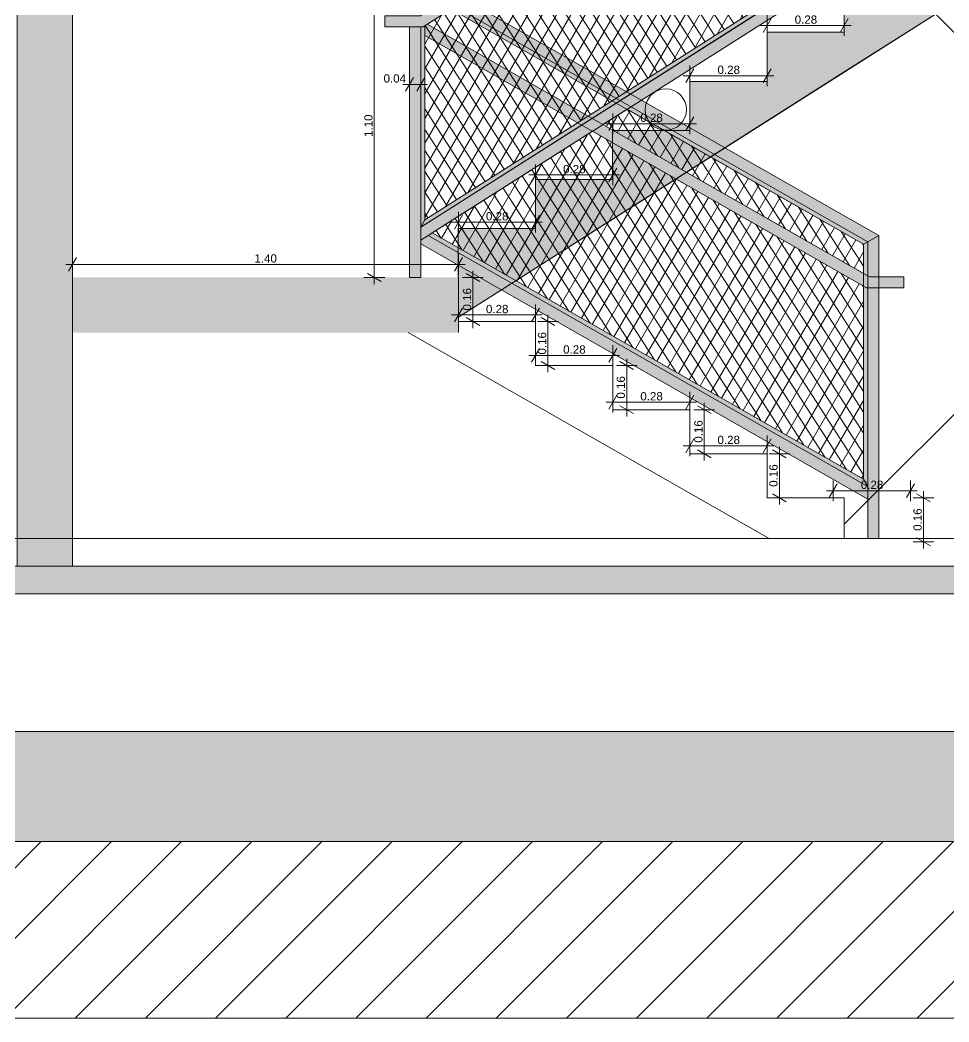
# Model space of a CAD drawing. Header units: millimetres. Extents: x 476244520 to 476657119, y 4620824743 to 4621446928.
# Drawn here: x 476570378 to 476573748, y 4621119465 to 4621123102 of the extents above; entities that cross this region are included whole.
import ezdxf

# ---------------------------------------------------------------- set-up
doc = ezdxf.new("R2010")
doc.units = ezdxf.units.MM
doc.header["$MEASUREMENT"] = 0
for name, color, linetype, lineweight in [('0_0 Architecture_Pen_No__7', 7, 'Continuous', 0), ('0_0 Architecture_Pen_No__8', 8, 'Continuous', 0), ('0_Pen_No__42_Pen_No__250_Pen_No__4', 7, 'Continuous', 0), ('2D Drafting - General_Pen_No__250_Pen_No__7', 7, 'Continuous', 0), ('2D Drafting - General_Pen_No__250_Pen_No__7_Pen_No__250', 7, 'Continuous', 0), ('2D Drafting - General_Pen_No__250_Pen_No__7_Pen_No__7', 7, 'Continuous', 0), ('gegmebi_Pen_No__7_Pen_No__250', 7, 'Continuous', 0), ('gegmebi_Pen_No__7_Pen_No__7_Pen_No__5', 5, 'Continuous', 0), ('New_2D Drafting - General_Pen_No__1', 1, 'Continuous', 0), ('New_2D Drafting - General_Pen_No__250_Pen_No__250', 7, 'Continuous', 0), ('New_2D Drafting - General_Pen_No__4', 7, 'Continuous', 0), ('New_2D Drafting - General_Pen_No__7_Pen_No__250', 7, 'Continuous', 0), ('New_2D Drafting - General_Pen_No__7_Pen_No__7', 7, 'Continuous', 0), ('New_Doors_Pen_No__7_Pen_No__7_Pen_No__250', 7, 'Continuous', 0), ('New_reg_nak_Pen_No__250', 7, 'Continuous', 0), ('reg_nak_Pen_No__250', 7, 'Continuous', 0), ('zoma_Pen_No__142', 142, 'Continuous', 0)]:
    doc.layers.add(name, color=color, linetype=linetype, lineweight=lineweight)
doc.layers.add('zoma', color=7, linetype='Continuous')
doc.styles.add('GENERATED_STYLE_2', font='arial.ttf')
doc.dimstyles.new('GENERATED_STYLE__1', dxfattribs={"dimtxt": 200, "dimasz": 64.421331, "dimexe": 0.18, "dimexo": 3, "dimgap": 0.09, "dimtad": 1, "dimtih": 1, "dimtoh": 1, "dimlfac": 0.001, "dimzin": 0, "dimdsep": 46, "dimtxsty": 'GENERATED_STYLE_2', "dimblk": 'ARROWHEAD_2', "dimblk1": 'ARROWHEAD_2', "dimblk2": 'ARROWHEAD_2', "dimcen": 0.09, "dimclrd": 142, "dimclre": 142, "dimclrt": 142, "dimadec": 0, "dimazin": 0, "dimtfac": 1, "dimtdec": 4, "dimtmove": 0, "dimatfit": 3, "dimfxl": 1, "dimtolj": 1, "dimtzin": 0, "dimarcsym": 0})
doc.dimstyles.new('GENERATED_STYLE__14', dxfattribs={"dimtxt": 30.000001, "dimasz": 38, "dimexe": 0.18, "dimexo": 3, "dimgap": 0.09, "dimtad": 1, "dimlfac": 0.001, "dimzin": 0, "dimdsep": 46, "dimtxsty": 'GENERATED_STYLE_2', "dimblk": 'ARROWHEAD_2', "dimblk1": 'ARROWHEAD_2', "dimblk2": 'ARROWHEAD_2', "dimcen": 0.09, "dimclrd": 142, "dimclre": 142, "dimclrt": 142, "dimadec": 0, "dimazin": 0, "dimtfac": 1, "dimtdec": 4, "dimtmove": 0, "dimatfit": 3, "dimfxl": 1, "dimtolj": 1, "dimtzin": 0, "dimarcsym": 0})
doc.dimstyles.new('GENERATED_STYLE__15', dxfattribs={"dimtxt": 30.000001, "dimasz": 38, "dimexe": 0.18, "dimexo": 3, "dimgap": 0.09, "dimtad": 1, "dimtih": 1, "dimtoh": 1, "dimlfac": 0.001, "dimzin": 0, "dimdsep": 46, "dimtxsty": 'GENERATED_STYLE_2', "dimblk": 'ARROWHEAD_2', "dimblk1": 'ARROWHEAD_2', "dimblk2": 'ARROWHEAD_2', "dimcen": 0.09, "dimclrd": 142, "dimclre": 142, "dimclrt": 142, "dimadec": 0, "dimazin": 0, "dimtfac": 1, "dimtdec": 4, "dimtmove": 0, "dimatfit": 3, "dimfxl": 1, "dimtolj": 1, "dimtzin": 0, "dimarcsym": 0})
pattern_1 = [(60, (476844527.15, 4621385791.044), (-38.971143, 22.5), []), (122.833095, (476844527.15, 4621385791.044), (36.8060797, 18.75), [])]

# ---------------------------------------------------------------- blocks, each defined once
blk = doc.blocks.new('*D597', base_point=(476844527.1, 4621385791))
at = {"layer": 'zoma_Pen_No__142', "color": 142, "linetype": 'Continuous', "lineweight": 0, "transparency": 16777216}
for p, q in [((476573655.9, 4621121367.9), (476573655.9, 4621121392.4)), ((476573693.4, 4621121367.9), (476573618.4, 4621121367.9)), ((476573680.9, 4621121353.5), (476573630.9, 4621121382.4)), ((476573655.9, 4621121207.9), (476573655.9, 4621121367.9)), ((476573693.4, 4621121207.9), (476573618.4, 4621121207.9)), ((476573630.9, 4621121222.4), (476573680.9, 4621121193.5)), ((476573655.9, 4621121183.5), (476573655.9, 4621121207.9))]:
    blk.add_line(p, q, dxfattribs=at)
at = {"layer": 'zoma_Pen_No__142', "color": 142, "lineweight": 0, "transparency": 16777216, "insert": (476573649.9, 4621121248), "char_height": 30, "attachment_point": 7, "rotation": 90, "style": 'GENERATED_STYLE_2'}
blk.add_mtext('\\A1;{\\pql;\\fArial CYR|b0|i0|c204|p34;0.16}', dxfattribs=at)
blk = doc.blocks.new('ARROWHEAD_2')
at = {"color": 0, "linetype": 'Continuous', "lineweight": 0}
for p, q in [((-0.378, -0.655), (0.378, 0.655)), ((0, 0), (-1, 0))]:
    blk.add_line(p, q, dxfattribs=at)
blk = doc.blocks.new('*D598', base_point=(476844527.1, 4621385791))
at = {"layer": 'zoma_Pen_No__142', "color": 142, "linetype": 'Continuous', "lineweight": 0, "transparency": 16777216}
for p, q in [((476573158, 4621121513.5), (476573108, 4621121542.4)), ((476573133, 4621121527.9), (476573133, 4621121552.4)), ((476573170.5, 4621121527.9), (476573095.5, 4621121527.9)), ((476573133, 4621121367.9), (476573133, 4621121527.9)), ((476573170.5, 4621121367.9), (476573095.5, 4621121367.9)), ((476573108, 4621121382.4), (476573158, 4621121353.5)), ((476573133, 4621121343.5), (476573133, 4621121367.9))]:
    blk.add_line(p, q, dxfattribs=at)
at = {"layer": 'zoma_Pen_No__142', "color": 142, "lineweight": 0, "transparency": 16777216, "insert": (476573127, 4621121408), "char_height": 30, "attachment_point": 7, "rotation": 90, "style": 'GENERATED_STYLE_2'}
blk.add_mtext('\\A1;{\\pql;\\fArial CYR|b0|i0|c204|p34;0.16}', dxfattribs=at)
blk = doc.blocks.new('*D599', base_point=(476844527.1, 4621385791))
at = {"layer": 'zoma_Pen_No__142', "color": 142, "linetype": 'Continuous', "lineweight": 0, "transparency": 16777216}
for p, q in [((476572898.2, 4621121687.9), (476572823.2, 4621121687.9)), ((476572885.7, 4621121673.5), (476572835.7, 4621121702.4)), ((476572860.7, 4621121687.9), (476572860.7, 4621121712.4)), ((476572860.7, 4621121527.9), (476572860.7, 4621121687.9)), ((476572835.7, 4621121542.4), (476572885.7, 4621121513.5)), ((476572898.2, 4621121527.9), (476572823.2, 4621121527.9)), ((476572860.7, 4621121503.5), (476572860.7, 4621121527.9))]:
    blk.add_line(p, q, dxfattribs=at)
at = {"layer": 'zoma_Pen_No__142', "color": 142, "lineweight": 0, "transparency": 16777216, "insert": (476572854.7, 4621121568), "char_height": 30, "attachment_point": 7, "rotation": 90, "style": 'GENERATED_STYLE_2'}
blk.add_mtext('\\A1;{\\pql;\\fArial CYR|b0|i0|c204|p34;0.16}', dxfattribs=at)
blk = doc.blocks.new('*D600', base_point=(476844527.1, 4621385791))
at = {"layer": 'zoma_Pen_No__142', "color": 142, "linetype": 'Continuous', "lineweight": 0, "transparency": 16777216}
for p, q in [((476572604.1, 4621121833.5), (476572554.1, 4621121862.4)), ((476572579.1, 4621121847.9), (476572579.1, 4621121872.4)), ((476572616.6, 4621121847.9), (476572541.6, 4621121847.9)), ((476572579.1, 4621121687.9), (476572579.1, 4621121847.9)), ((476572616.6, 4621121687.9), (476572541.6, 4621121687.9)), ((476572554.1, 4621121702.4), (476572604.1, 4621121673.5)), ((476572579.1, 4621121663.5), (476572579.1, 4621121687.9))]:
    blk.add_line(p, q, dxfattribs=at)
at = {"layer": 'zoma_Pen_No__142', "color": 142, "lineweight": 0, "transparency": 16777216, "insert": (476572573.1, 4621121728), "char_height": 30, "attachment_point": 7, "rotation": 90, "style": 'GENERATED_STYLE_2'}
blk.add_mtext('\\A1;{\\pql;\\fArial CYR|b0|i0|c204|p34;0.16}', dxfattribs=at)
blk = doc.blocks.new('*D601', base_point=(476844527.1, 4621385791))
at = {"layer": 'zoma_Pen_No__142', "color": 142, "linetype": 'Continuous', "lineweight": 0, "transparency": 16777216}
for p, q in [((476572331, 4621122007.9), (476572256, 4621122007.9)), ((476572318.5, 4621121993.5), (476572268.5, 4621122022.4)), ((476572293.5, 4621122007.9), (476572293.5, 4621122032.4)), ((476572293.5, 4621121847.9), (476572293.5, 4621122007.9)), ((476572268.5, 4621121862.4), (476572318.5, 4621121833.5)), ((476572331, 4621121847.9), (476572256, 4621121847.9)), ((476572293.5, 4621121823.5), (476572293.5, 4621121847.9))]:
    blk.add_line(p, q, dxfattribs=at)
at = {"layer": 'zoma_Pen_No__142', "color": 142, "lineweight": 0, "transparency": 16777216, "insert": (476572287.5, 4621121888), "char_height": 30, "attachment_point": 7, "rotation": 90, "style": 'GENERATED_STYLE_2'}
blk.add_mtext('\\A1;{\\pql;\\fArial CYR|b0|i0|c204|p34;0.16}', dxfattribs=at)
blk = doc.blocks.new('*D602', base_point=(476844527.1, 4621385791))
at = {"layer": 'zoma_Pen_No__142', "color": 142, "linetype": 'Continuous', "lineweight": 0, "transparency": 16777216}
for p, q in [((476572021.3, 4621122167.9), (476572021.3, 4621122192.4)), ((476572058.8, 4621122167.9), (476571983.8, 4621122167.9)), ((476572046.3, 4621122153.5), (476571996.3, 4621122182.4)), ((476572021.3, 4621122007.9), (476572021.3, 4621122167.9)), ((476572058.8, 4621122007.9), (476571983.8, 4621122007.9)), ((476571996.3, 4621122022.4), (476572046.3, 4621121993.5)), ((476572021.3, 4621121983.5), (476572021.3, 4621122007.9))]:
    blk.add_line(p, q, dxfattribs=at)
at = {"layer": 'zoma_Pen_No__142', "color": 142, "lineweight": 0, "transparency": 16777216, "insert": (476572015.3, 4621122048), "char_height": 30, "attachment_point": 7, "rotation": 90, "style": 'GENERATED_STYLE_2'}
blk.add_mtext('\\A1;{\\pql;\\fArial CYR|b0|i0|c204|p34;0.16}', dxfattribs=at)
blk = doc.blocks.new('*D603', base_point=(476844527.1, 4621385791))
at = {"layer": 'zoma_Pen_No__142', "color": 142, "linetype": 'Continuous', "lineweight": 0, "transparency": 16777216}
for p, q in [((476572263, 4621121910), (476572234.1, 4621121860)), ((476572248.5, 4621121847.5), (476572248.5, 4621121922.5)), ((476572514.1, 4621121860), (476572543, 4621121910)), ((476572528.5, 4621121847.5), (476572528.5, 4621121922.5)), ((476572224.1, 4621121885), (476572248.5, 4621121885)), ((476572248.5, 4621121885), (476572528.5, 4621121885)), ((476572528.5, 4621121885), (476572553, 4621121885))]:
    blk.add_line(p, q, dxfattribs=at)
at = {"layer": 'zoma_Pen_No__142', "color": 142, "lineweight": 0, "transparency": 16777216, "insert": (476572348.6, 4621121891), "char_height": 30, "attachment_point": 7, "style": 'GENERATED_STYLE_2'}
blk.add_mtext('\\A1;{\\pql;\\fArial CYR|b0|i0|c204|p34;0.28}', dxfattribs=at)
blk = doc.blocks.new('*D604', base_point=(476844527.1, 4621385791))
at = {"layer": 'zoma_Pen_No__142', "color": 142, "linetype": 'Continuous', "lineweight": 0, "transparency": 16777216}
for p, q in [((476571983, 4621122056.9), (476571954.1, 4621122006.9)), ((476571968.5, 4621121994.4), (476571968.5, 4621122069.4)), ((476572234.1, 4621122006.9), (476572263, 4621122056.9)), ((476572248.5, 4621121994.4), (476572248.5, 4621122069.4)), ((476571944.1, 4621122031.9), (476571968.5, 4621122031.9)), ((476571968.5, 4621122031.9), (476572248.5, 4621122031.9)), ((476572248.5, 4621122031.9), (476572273, 4621122031.9))]:
    blk.add_line(p, q, dxfattribs=at)
at = {"layer": 'zoma_Pen_No__142', "color": 142, "lineweight": 0, "transparency": 16777216, "insert": (476572068.6, 4621122037.9), "char_height": 30, "attachment_point": 7, "style": 'GENERATED_STYLE_2'}
blk.add_mtext('\\A1;{\\pql;\\fArial CYR|b0|i0|c204|p34;0.28}', dxfattribs=at)
blk = doc.blocks.new('*D605', base_point=(476844527.1, 4621385791))
at = {"layer": 'zoma_Pen_No__142', "color": 142, "linetype": 'Continuous', "lineweight": 0, "transparency": 16777216}
for p, q in [((476572528.5, 4621121677.6), (476572528.5, 4621121752.6)), ((476572808.5, 4621121677.6), (476572808.5, 4621121752.6)), ((476572543, 4621121740.1), (476572514.1, 4621121690.1)), ((476572794.1, 4621121690.1), (476572823, 4621121740.1)), ((476572504.1, 4621121715.1), (476572528.5, 4621121715.1)), ((476572528.5, 4621121715.1), (476572808.5, 4621121715.1)), ((476572808.5, 4621121715.1), (476572833, 4621121715.1))]:
    blk.add_line(p, q, dxfattribs=at)
at = {"layer": 'zoma_Pen_No__142', "color": 142, "lineweight": 0, "transparency": 16777216, "insert": (476572628.6, 4621121721.1), "char_height": 30, "attachment_point": 7, "style": 'GENERATED_STYLE_2'}
blk.add_mtext('\\A1;{\\pql;\\fArial CYR|b0|i0|c204|p34;0.28}', dxfattribs=at)
blk = doc.blocks.new('*D606', base_point=(476844527.1, 4621385791))
at = {"layer": 'zoma_Pen_No__142', "color": 142, "linetype": 'Continuous', "lineweight": 0, "transparency": 16777216}
for p, q in [((476572823, 4621121581.8), (476572794.1, 4621121531.8)), ((476572808.5, 4621121519.3), (476572808.5, 4621121594.3)), ((476573074.1, 4621121531.8), (476573103, 4621121581.8)), ((476573088.5, 4621121519.3), (476573088.5, 4621121594.3)), ((476572784.1, 4621121556.8), (476572808.5, 4621121556.8)), ((476572808.5, 4621121556.8), (476573088.5, 4621121556.8)), ((476573088.5, 4621121556.8), (476573113, 4621121556.8))]:
    blk.add_line(p, q, dxfattribs=at)
at = {"layer": 'zoma_Pen_No__142', "color": 142, "lineweight": 0, "transparency": 16777216, "insert": (476572908.6, 4621121562.8), "char_height": 30, "attachment_point": 7, "style": 'GENERATED_STYLE_2'}
blk.add_mtext('\\A1;{\\pql;\\fArial CYR|b0|i0|c204|p34;0.28}', dxfattribs=at)
blk = doc.blocks.new('*D607', base_point=(476844527.1, 4621385791))
at = {"layer": 'zoma_Pen_No__142', "color": 142, "linetype": 'Continuous', "lineweight": 0, "transparency": 16777216}
for p, q in [((476573328.5, 4621121356.3), (476573328.5, 4621121431.3)), ((476573608.5, 4621121356.3), (476573608.5, 4621121431.3)), ((476573304.1, 4621121393.8), (476573328.5, 4621121393.8)), ((476573343, 4621121418.8), (476573314.1, 4621121368.8)), ((476573328.5, 4621121393.8), (476573608.5, 4621121393.8)), ((476573594.1, 4621121368.8), (476573623, 4621121418.8)), ((476573608.5, 4621121393.8), (476573633, 4621121393.8))]:
    blk.add_line(p, q, dxfattribs=at)
at = {"layer": 'zoma_Pen_No__142', "color": 142, "lineweight": 0, "transparency": 16777216, "insert": (476573428.6, 4621121399.8), "char_height": 30, "attachment_point": 7, "style": 'GENERATED_STYLE_2'}
blk.add_mtext('\\A1;{\\pql;\\fArial CYR|b0|i0|c204|p34;0.28}', dxfattribs=at)
blk = doc.blocks.new('*D608', base_point=(476844527.1, 4621385791))
at = {"layer": 'zoma_Pen_No__142', "color": 142, "linetype": 'Continuous', "lineweight": 0, "transparency": 16777216}
for p, q in [((476571983, 4621122393.7), (476571954.1, 4621122343.7)), ((476571968.5, 4621122331.2), (476571968.5, 4621122406.2)), ((476572234.1, 4621122343.7), (476572263, 4621122393.7)), ((476572248.5, 4621122331.2), (476572248.5, 4621122406.2)), ((476571944.1, 4621122368.7), (476571968.5, 4621122368.7)), ((476571968.5, 4621122368.7), (476572248.5, 4621122368.7)), ((476572248.5, 4621122368.7), (476572273, 4621122368.7))]:
    blk.add_line(p, q, dxfattribs=at)
at = {"layer": 'zoma_Pen_No__142', "color": 142, "lineweight": 0, "transparency": 16777216, "insert": (476572068.6, 4621122374.7), "char_height": 30, "attachment_point": 7, "style": 'GENERATED_STYLE_2'}
blk.add_mtext('\\A1;{\\pql;\\fArial CYR|b0|i0|c204|p34;0.28}', dxfattribs=at)
blk = doc.blocks.new('*D609', base_point=(476844527.1, 4621385791))
at = {"layer": 'zoma_Pen_No__142', "color": 142, "linetype": 'Continuous', "lineweight": 0, "transparency": 16777216}
for p, q in [((476572263, 4621122565), (476572234.1, 4621122515)), ((476572248.5, 4621122502.5), (476572248.5, 4621122577.5)), ((476572514.1, 4621122515), (476572543, 4621122565)), ((476572528.5, 4621122502.5), (476572528.5, 4621122577.5)), ((476572224.1, 4621122540), (476572248.5, 4621122540)), ((476572248.5, 4621122540), (476572528.5, 4621122540)), ((476572528.5, 4621122540), (476572553, 4621122540))]:
    blk.add_line(p, q, dxfattribs=at)
at = {"layer": 'zoma_Pen_No__142', "color": 142, "lineweight": 0, "transparency": 16777216, "insert": (476572348.6, 4621122546), "char_height": 30, "attachment_point": 7, "style": 'GENERATED_STYLE_2'}
blk.add_mtext('\\A1;{\\pql;\\fArial CYR|b0|i0|c204|p34;0.28}', dxfattribs=at)
blk = doc.blocks.new('*D610', base_point=(476844527.14839, 4621385791.04405))
at = {"layer": 'zoma_Pen_No__142', "color": 142, "linetype": 'Continuous', "lineweight": 0, "transparency": 16777216}
for p, q in [((476572542.95775, 4621122751.20896), (476572514.09025, 4621122701.20896)), ((476572528.524, 4621122688.70896), (476572528.524, 4621122763.70896)), ((476572794.09025, 4621122701.20896), (476572822.95775, 4621122751.20896)), ((476572808.524, 4621122688.70896), (476572808.524, 4621122763.70896)), ((476572504.074, 4621122726.20896), (476572528.524, 4621122726.20896)), ((476572528.524, 4621122726.20896), (476572808.524, 4621122726.20896)), ((476572808.524, 4621122726.20896), (476572832.974, 4621122726.20896))]:
    blk.add_line(p, q, dxfattribs=at)
at = {"layer": 'zoma_Pen_No__142', "color": 142, "lineweight": 0, "transparency": 16777216, "insert": (476572628.6153, 4621122732.20896), "char_height": 30.0000012, "attachment_point": 7, "style": 'GENERATED_STYLE_2'}
blk.add_mtext('\\A1;{\\pql;\\fArial CYR|b0|i0|c204|p34;0.28}', dxfattribs=at)
blk = doc.blocks.new('*D611', base_point=(476844527.1, 4621385791))
at = {"layer": 'zoma_Pen_No__142', "color": 142, "linetype": 'Continuous', "lineweight": 0, "transparency": 16777216}
for p, q in [((476572823, 4621122925.3), (476572794.1, 4621122875.3)), ((476572808.5, 4621122862.8), (476572808.5, 4621122937.8)), ((476573074.1, 4621122875.3), (476573103, 4621122925.3)), ((476573088.5, 4621122862.8), (476573088.5, 4621122937.8)), ((476572784.1, 4621122900.3), (476572808.5, 4621122900.3)), ((476572808.5, 4621122900.3), (476573088.5, 4621122900.3)), ((476573088.5, 4621122900.3), (476573113, 4621122900.3))]:
    blk.add_line(p, q, dxfattribs=at)
at = {"layer": 'zoma_Pen_No__142', "color": 142, "lineweight": 0, "transparency": 16777216, "insert": (476572908.6, 4621122906.3), "char_height": 30, "attachment_point": 7, "style": 'GENERATED_STYLE_2'}
blk.add_mtext('\\A1;{\\pql;\\fArial CYR|b0|i0|c204|p34;0.28}', dxfattribs=at)
blk = doc.blocks.new('*D612', base_point=(476844527.1, 4621385791))
at = {"layer": 'zoma_Pen_No__142', "color": 142, "linetype": 'Continuous', "lineweight": 0, "transparency": 16777216}
for p, q in [((476573103, 4621123107.6), (476573074.1, 4621123057.6)), ((476573088.5, 4621123045.1), (476573088.5, 4621123120.1)), ((476573354.1, 4621123057.6), (476573383, 4621123107.6)), ((476573368.5, 4621123045.1), (476573368.5, 4621123120.1)), ((476573064.1, 4621123082.6), (476573088.5, 4621123082.6)), ((476573088.5, 4621123082.6), (476573368.5, 4621123082.6)), ((476573368.5, 4621123082.6), (476573393, 4621123082.6))]:
    blk.add_line(p, q, dxfattribs=at)
at = {"layer": 'zoma_Pen_No__142', "color": 142, "lineweight": 0, "transparency": 16777216, "insert": (476573188.6, 4621123088.6), "char_height": 30, "attachment_point": 7, "style": 'GENERATED_STYLE_2'}
blk.add_mtext('\\A1;{\\pql;\\fArial CYR|b0|i0|c204|p34;0.28}', dxfattribs=at)
blk = doc.blocks.new('*D625', base_point=(476844527.1, 4621385791))
at = {"layer": 'zoma_Pen_No__142', "color": 142, "linetype": 'Continuous', "lineweight": 0, "transparency": 16777216}
for p, q in [((476570582.8, 4621122240.4), (476570553.9, 4621122190.4)), ((476570568.4, 4621122177.9), (476570568.4, 4621122252.9)), ((476571954.1, 4621122190.4), (476571983, 4621122240.4)), ((476571968.6, 4621122177.9), (476571968.6, 4621122252.9)), ((476570543.9, 4621122215.4), (476570568.4, 4621122215.4)), ((476570568.4, 4621122215.4), (476571968.6, 4621122215.4)), ((476571968.6, 4621122215.4), (476571993, 4621122215.4))]:
    blk.add_line(p, q, dxfattribs=at)
at = {"layer": 'zoma_Pen_No__142', "color": 142, "lineweight": 0, "transparency": 16777216, "insert": (476571228.6, 4621122221.4), "char_height": 30, "attachment_point": 7, "style": 'GENERATED_STYLE_2'}
blk.add_mtext('\\A1;{\\pql;\\fArial CYR|b0|i0|c204|p34;1.40}', dxfattribs=at)
blk = doc.blocks.new('*D627', base_point=(476844527.1, 4621385791))
at = {"layer": 'zoma_Pen_No__142', "color": 142, "linetype": 'Continuous', "lineweight": 0, "transparency": 16777216}
for p, q in [((476571805.8, 4621122894), (476571777, 4621122844)), ((476571791.4, 4621122831.5), (476571791.4, 4621122906.5)), ((476571817.5, 4621122844), (476571846.3, 4621122894)), ((476571831.9, 4621122831.5), (476571831.9, 4621122906.5)), ((476571767, 4621122869), (476571791.4, 4621122869)), ((476571791.4, 4621122869), (476571831.9, 4621122869)), ((476571831.9, 4621122869), (476571856.3, 4621122869))]:
    blk.add_line(p, q, dxfattribs=at)
at = {"layer": 'zoma_Pen_No__142', "color": 142, "lineweight": 0, "transparency": 16777216, "insert": (476571697.1, 4621122875), "char_height": 30, "attachment_point": 7, "style": 'GENERATED_STYLE_2'}
blk.add_mtext('\\A1;{\\pql;\\fArial CYR|b0|i0|c204|p34;0.04}', dxfattribs=at)
blk = doc.blocks.new('*D628', base_point=(476844527.1, 4621385791))
at = {"layer": 'zoma_Pen_No__142', "color": 142, "linetype": 'Continuous', "lineweight": 0, "transparency": 16777216}
for p, q in [((476571688.6, 4621123253.5), (476571638.6, 4621123282.4)), ((476571663.6, 4621123267.9), (476571663.6, 4621123292.4)), ((476571701.1, 4621123267.9), (476571626.1, 4621123267.9)), ((476571663.6, 4621122167.9), (476571663.6, 4621123267.9)), ((476571701.1, 4621122167.9), (476571626.1, 4621122167.9)), ((476571638.6, 4621122182.4), (476571688.6, 4621122153.5)), ((476571663.6, 4621122143.5), (476571663.6, 4621122167.9))]:
    blk.add_line(p, q, dxfattribs=at)
at = {"layer": 'zoma_Pen_No__142', "color": 142, "lineweight": 0, "transparency": 16777216, "insert": (476571657.6, 4621122678), "char_height": 30, "attachment_point": 7, "rotation": 90, "style": 'GENERATED_STYLE_2'}
blk.add_mtext('\\A1;{\\pql;\\fArial CYR|b0|i0|c204|p34;1.10}', dxfattribs=at)
blk = doc.blocks.new('*D632', base_point=(476844527.1, 4621385791))
at = {"layer": 'zoma_Pen_No__142', "color": 142, "linetype": 'Continuous', "lineweight": 0, "transparency": 16777216}
for p, q in [((476573655.9, 4621121367.9), (476573655.9, 4621121392.4)), ((476573693.4, 4621121367.9), (476573618.4, 4621121367.9)), ((476573680.9, 4621121353.5), (476573630.9, 4621121382.4)), ((476573655.9, 4621121207.9), (476573655.9, 4621121367.9)), ((476573693.4, 4621121207.9), (476573618.4, 4621121207.9)), ((476573630.9, 4621121222.4), (476573680.9, 4621121193.5)), ((476573655.9, 4621121183.5), (476573655.9, 4621121207.9))]:
    blk.add_line(p, q, dxfattribs=at)
at = {"layer": 'zoma_Pen_No__142', "color": 142, "lineweight": 0, "transparency": 16777216, "insert": (476573649.9, 4621121248), "char_height": 30, "attachment_point": 7, "rotation": 90, "style": 'GENERATED_STYLE_2'}
blk.add_mtext('\\A1;{\\pql;\\fArial CYR|b0|i0|c204|p34;0.16}', dxfattribs=at)
blk = doc.blocks.new('*D633', base_point=(476844527.1, 4621385791))
at = {"layer": 'zoma_Pen_No__142', "color": 142, "linetype": 'Continuous', "lineweight": 0, "transparency": 16777216}
for p, q in [((476573158, 4621121513.5), (476573108, 4621121542.4)), ((476573133, 4621121527.9), (476573133, 4621121552.4)), ((476573170.5, 4621121527.9), (476573095.5, 4621121527.9)), ((476573133, 4621121367.9), (476573133, 4621121527.9)), ((476573170.5, 4621121367.9), (476573095.5, 4621121367.9)), ((476573108, 4621121382.4), (476573158, 4621121353.5)), ((476573133, 4621121343.5), (476573133, 4621121367.9))]:
    blk.add_line(p, q, dxfattribs=at)
at = {"layer": 'zoma_Pen_No__142', "color": 142, "lineweight": 0, "transparency": 16777216, "insert": (476573127, 4621121408), "char_height": 30, "attachment_point": 7, "rotation": 90, "style": 'GENERATED_STYLE_2'}
blk.add_mtext('\\A1;{\\pql;\\fArial CYR|b0|i0|c204|p34;0.16}', dxfattribs=at)
blk = doc.blocks.new('*D634', base_point=(476844527.1, 4621385791))
at = {"layer": 'zoma_Pen_No__142', "color": 142, "linetype": 'Continuous', "lineweight": 0, "transparency": 16777216}
for p, q in [((476572898.2, 4621121687.9), (476572823.2, 4621121687.9)), ((476572885.7, 4621121673.5), (476572835.7, 4621121702.4)), ((476572860.7, 4621121687.9), (476572860.7, 4621121712.4)), ((476572860.7, 4621121527.9), (476572860.7, 4621121687.9)), ((476572835.7, 4621121542.4), (476572885.7, 4621121513.5)), ((476572898.2, 4621121527.9), (476572823.2, 4621121527.9)), ((476572860.7, 4621121503.5), (476572860.7, 4621121527.9))]:
    blk.add_line(p, q, dxfattribs=at)
at = {"layer": 'zoma_Pen_No__142', "color": 142, "lineweight": 0, "transparency": 16777216, "insert": (476572854.7, 4621121568), "char_height": 30, "attachment_point": 7, "rotation": 90, "style": 'GENERATED_STYLE_2'}
blk.add_mtext('\\A1;{\\pql;\\fArial CYR|b0|i0|c204|p34;0.16}', dxfattribs=at)
blk = doc.blocks.new('*D635', base_point=(476844527.1, 4621385791))
at = {"layer": 'zoma_Pen_No__142', "color": 142, "linetype": 'Continuous', "lineweight": 0, "transparency": 16777216}
for p, q in [((476572604.1, 4621121833.5), (476572554.1, 4621121862.4)), ((476572579.1, 4621121847.9), (476572579.1, 4621121872.4)), ((476572616.6, 4621121847.9), (476572541.6, 4621121847.9)), ((476572579.1, 4621121687.9), (476572579.1, 4621121847.9)), ((476572616.6, 4621121687.9), (476572541.6, 4621121687.9)), ((476572554.1, 4621121702.4), (476572604.1, 4621121673.5)), ((476572579.1, 4621121663.5), (476572579.1, 4621121687.9))]:
    blk.add_line(p, q, dxfattribs=at)
at = {"layer": 'zoma_Pen_No__142', "color": 142, "lineweight": 0, "transparency": 16777216, "insert": (476572573.1, 4621121728), "char_height": 30, "attachment_point": 7, "rotation": 90, "style": 'GENERATED_STYLE_2'}
blk.add_mtext('\\A1;{\\pql;\\fArial CYR|b0|i0|c204|p34;0.16}', dxfattribs=at)
blk = doc.blocks.new('*D636', base_point=(476844527.1, 4621385791))
at = {"layer": 'zoma_Pen_No__142', "color": 142, "linetype": 'Continuous', "lineweight": 0, "transparency": 16777216}
for p, q in [((476572331, 4621122007.9), (476572256, 4621122007.9)), ((476572318.5, 4621121993.5), (476572268.5, 4621122022.4)), ((476572293.5, 4621122007.9), (476572293.5, 4621122032.4)), ((476572293.5, 4621121847.9), (476572293.5, 4621122007.9)), ((476572268.5, 4621121862.4), (476572318.5, 4621121833.5)), ((476572331, 4621121847.9), (476572256, 4621121847.9)), ((476572293.5, 4621121823.5), (476572293.5, 4621121847.9))]:
    blk.add_line(p, q, dxfattribs=at)
at = {"layer": 'zoma_Pen_No__142', "color": 142, "lineweight": 0, "transparency": 16777216, "insert": (476572287.5, 4621121888), "char_height": 30, "attachment_point": 7, "rotation": 90, "style": 'GENERATED_STYLE_2'}
blk.add_mtext('\\A1;{\\pql;\\fArial CYR|b0|i0|c204|p34;0.16}', dxfattribs=at)
blk = doc.blocks.new('*D637', base_point=(476844527.1, 4621385791))
at = {"layer": 'zoma_Pen_No__142', "color": 142, "linetype": 'Continuous', "lineweight": 0, "transparency": 16777216}
for p, q in [((476572021.3, 4621122167.9), (476572021.3, 4621122192.4)), ((476572058.8, 4621122167.9), (476571983.8, 4621122167.9)), ((476572046.3, 4621122153.5), (476571996.3, 4621122182.4)), ((476572021.3, 4621122007.9), (476572021.3, 4621122167.9)), ((476572058.8, 4621122007.9), (476571983.8, 4621122007.9)), ((476571996.3, 4621122022.4), (476572046.3, 4621121993.5)), ((476572021.3, 4621121983.5), (476572021.3, 4621122007.9))]:
    blk.add_line(p, q, dxfattribs=at)
at = {"layer": 'zoma_Pen_No__142', "color": 142, "lineweight": 0, "transparency": 16777216, "insert": (476572015.3, 4621122048), "char_height": 30, "attachment_point": 7, "rotation": 90, "style": 'GENERATED_STYLE_2'}
blk.add_mtext('\\A1;{\\pql;\\fArial CYR|b0|i0|c204|p34;0.16}', dxfattribs=at)
blk = doc.blocks.new('*D638', base_point=(476844527.1, 4621385791))
at = {"layer": 'zoma_Pen_No__142', "color": 142, "linetype": 'Continuous', "lineweight": 0, "transparency": 16777216}
for p, q in [((476571688.6, 4621123253.5), (476571638.6, 4621123282.4)), ((476571663.6, 4621123267.9), (476571663.6, 4621123292.4)), ((476571701.1, 4621123267.9), (476571626.1, 4621123267.9)), ((476571663.6, 4621122167.9), (476571663.6, 4621123267.9)), ((476571701.1, 4621122167.9), (476571626.1, 4621122167.9)), ((476571638.6, 4621122182.4), (476571688.6, 4621122153.5)), ((476571663.6, 4621122143.5), (476571663.6, 4621122167.9))]:
    blk.add_line(p, q, dxfattribs=at)
at = {"layer": 'zoma_Pen_No__142', "color": 142, "lineweight": 0, "transparency": 16777216, "insert": (476571657.6, 4621122678), "char_height": 30, "attachment_point": 7, "rotation": 90, "style": 'GENERATED_STYLE_2'}
blk.add_mtext('\\A1;{\\pql;\\fArial CYR|b0|i0|c204|p34;1.10}', dxfattribs=at)
blk = doc.blocks.new('*D722', base_point=(476844527.1, 4621385791))
at = {"layer": 'zoma_Pen_No__142', "color": 142, "linetype": 'Continuous', "lineweight": 0, "transparency": 16777216}
for p, q in [((476568883.7, 4621118041.1), (476568932.6, 4621118125.8)), ((476575383.2, 4621118041.1), (476575432.1, 4621118125.8)), ((476575407.7, 4621118147), (476575407.7, 4621118019.9)), ((476575407.7, 4621118083.5), (476568908.1, 4621118083.5))]:
    blk.add_line(p, q, dxfattribs=at)
at = {"layer": 'zoma_Pen_No__142', "color": 142, "lineweight": 0, "transparency": 16777216, "char_height": 200, "attachment_point": 7, "style": 'GENERATED_STYLE_2'}
for s, insert in [('\\A1;{\\pql;\\fArial CYR|b0|i0|c204|p34;0.40}', (476568932.6, 4621118123.5)), ('\\A1;{\\pql;\\fArial CYR|b0|i0|c204|p34;6.50}', (476571891.8, 4621118123.5))]:
    blk.add_mtext(s, dxfattribs=dict(at, insert=insert))
blk = doc.blocks.new('*D723', base_point=(476844527.1, 4621385791))
at = {"layer": 'zoma_Pen_No__142', "color": 142, "linetype": 'Continuous', "lineweight": 0, "transparency": 16777216}
for p, q in [((476568483.3, 4621118041.1), (476568532.2, 4621118125.8)), ((476568883.7, 4621118041.1), (476568932.6, 4621118125.8)), ((476568908.1, 4621118147), (476568908.1, 4621118019.9)), ((476568908.1, 4621118083.5), (476568507.8, 4621118083.5)), ((476575407.7, 4621118083.5), (476568908.1, 4621118083.5))]:
    blk.add_line(p, q, dxfattribs=at)
blk = doc.blocks.new('*D728', base_point=(476844527.1, 4621385791))
at = {"layer": 'zoma_Pen_No__142', "color": 142, "linetype": 'Continuous', "lineweight": 0, "transparency": 16777216}
for p, q in [((476558132.5, 4621117389.3), (476558083.6, 4621117304.6)), ((476558108, 4621117283.4), (476558108, 4621117410.5)), ((476575783.7, 4621117304.6), (476575832.7, 4621117389.3)), ((476575808.2, 4621117283.4), (476575808.2, 4621117410.5)), ((476558066.6, 4621117347), (476558108, 4621117347)), ((476558108, 4621117347), (476575808.2, 4621117347)), ((476575808.2, 4621117347), (476575849.7, 4621117347))]:
    blk.add_line(p, q, dxfattribs=at)
at = {"layer": 'zoma_Pen_No__142', "color": 142, "lineweight": 0, "transparency": 16777216, "insert": (476566616.2, 4621117387), "char_height": 200, "attachment_point": 7, "style": 'GENERATED_STYLE_2'}
blk.add_mtext('\\A1;{\\pql;\\fArial CYR|b0|i0|c204|p34;17.70}', dxfattribs=at)

msp = doc.modelspace()

# ---------------------------------------------------------------- hatches: boundary and pattern name
at = {"layer": '0_0 Architecture_Pen_No__8', "linetype": 'Continuous', "lineweight": 0, "true_color": 0x404040}
msp.add_hatch(color=250, dxfattribs=at).paths.add_polyline_path([(476575808.32, 4621120519.777), (476575808.32, 4621120119.777), (476558108.32, 4621120119.777), (476558108.32, 4621120519.777)])
at = {"layer": '2D Drafting - General_Pen_No__250_Pen_No__7', "linetype": 'Continuous', "lineweight": 0}
for points in [[(476571968.541, 4621122167.918), (476570568.32, 4621122167.918), (476570568.322, 4621121967.962), (476571968.535, 4621121967.92)], [(476558108.316, 4621121119.777), (476575608.32, 4621121119.777), (476575608.32, 4621121019.777), (476558108.316, 4621121019.777)]]:
    msp.add_hatch(color=7, dxfattribs=at).paths.add_polyline_path(points)
at = {"layer": '2D Drafting - General_Pen_No__250_Pen_No__7_Pen_No__7', "linetype": 'Continuous', "lineweight": 0}
msp.add_hatch(color=7, dxfattribs=at).paths.add_polyline_path([(476570368.288, 4621136289.909), (476570368.288, 4621121119.777), (476570568.288, 4621121119.777), (476570568.288, 4621136289.909)])
at = {"layer": 'New_2D Drafting - General_Pen_No__1', "linetype": 'Continuous', "lineweight": 0}
for points in [[(476571701.41, 4621123117.918), (476571701.41, 4621123077.471), (476571840.349, 4621123077.471), (476574364.856, 4621124681.621), (476574443.013, 4621124681.621), (476574443.013, 4621124721.488), (476574353.013, 4621124721.488), (476571829.419, 4621123117.918)], [(476574312.526, 4621123926.657), (476571831.893, 4621122350.385), (476571831.893, 4621122302.992), (476574312.526, 4621123879.264)], [(476571866.038, 4621123250.189), (476571847.436, 4621123237.104), (476571848.515, 4621123214.133), (476573453.623, 4621122296.935), (476573494.109, 4621122319.871)], [(476573453.623, 4621122296.935), (476573438.123, 4621122288.57), (476571849.342, 4621123196.526), (476571848.515, 4621123214.133)], [(476573036.969, 4621123133.894), (476571846.853, 4621122377.662), (476571831.893, 4621122350.385), (476573051.969, 4621123125.659)], [(476571831.893, 4621122167.918), (476571831.896, 4621123077.471), (476571791.41, 4621123077.471), (476571791.41, 4621122167.918)], [(476571831.893, 4621122350.385), (476571846.853, 4621122377.662), (476571846.845, 4621123081.599), (476571840.349, 4621123077.471), (476571831.896, 4621123077.471)], [(476571846.845, 4621123081.599), (476571846.846, 4621123045.793), (476573449.196, 4621122130.172), (476573584.069, 4621122130.172), (476573584.069, 4621122170.242), (476573459.696, 4621122170.242), (476571855.351, 4621123087.003)], [(476571831.893, 4621122302.992), (476571831.893, 4621122289.991), (476573453.623, 4621121363.296), (476573453.623, 4621121409.366), (476571859.294, 4621122320.404)], [(476571859.294, 4621122320.404), (476571873.605, 4621122329.497), (476573438.14, 4621121435.491), (476573453.623, 4621121409.366)], [(476573453.623, 4621121219.902), (476573494.109, 4621121219.905), (476573494.109, 4621122319.871), (476573453.623, 4621122296.935), (476573453.623, 4621121424.512), (476573453.623, 4621121331.813)], [(476573438.123, 4621122288.57), (476573438.14, 4621121435.49), (476573453.623, 4621121409.366), (476573453.623, 4621122296.935)]]:
    msp.add_hatch(color=1, dxfattribs=at).paths.add_polyline_path(points)
h = msp.add_hatch(dxfattribs=at)
h.set_pattern_fill('BATT_INSULATION', color=1, style=0, pattern_type=2)
h.set_pattern_definition(pattern_1)
h.paths.add_polyline_path([(476573036.969, 4621123133.894), (476573036.954, 4621123837.831), (476571846.845, 4621123081.599), (476571846.853, 4621122377.662)])
h = msp.add_hatch(dxfattribs=at)
h.set_pattern_fill('BATT_INSULATION', color=1, style=0, pattern_type=2)
h.set_pattern_definition(pattern_1)
h.paths.add_polyline_path([(476573438.125, 4621122182.568), (476572492.635, 4621122722.844), (476572580.503, 4621122778.682), (476573438.123, 4621122288.57)])
h = msp.add_hatch(dxfattribs=at)
h.set_pattern_fill('BATT_INSULATION', color=1, style=0, pattern_type=2)
h.set_pattern_definition(pattern_1)
h.paths.add_polyline_path([(476572454.736, 4621122698.43), (476573438.126, 4621122136.498), (476573438.14, 4621121435.49), (476571873.91, 4621122329.323)])
at = {"layer": 'New_2D Drafting - General_Pen_No__250_Pen_No__250', "linetype": 'Continuous', "lineweight": 0}
msp.add_hatch(color=7, dxfattribs=at).paths.add_polyline_path([(476571968.32, 4621122345.918), (476571968.32, 4621122167.918), (476571968.541, 4621122167.918), (476571968.541, 4621122147.918), (476571968.535, 4621122024.291), (476573368.324, 4621122913.837), (476573613.93, 4621123069.917), (476574208.32, 4621123447.643), (476574274.83, 4621123489.909), (476574208.32, 4621123489.909), (476574208.249, 4621123489.909), (476574208.249, 4621123591.917), (476573928.249, 4621123591.917), (476573928.249, 4621123413.917), (476573648.249, 4621123413.917), (476573648.249, 4621123235.917), (476573585.466, 4621123235.917, -0.08199413), (476573561.033, 4621123235.917), (476573368.324, 4621123235.917), (476573368.324, 4621123069.917), (476573368.255, 4621123069.917), (476573368.25, 4621123057.917), (476573088.249, 4621123057.917), (476573088.249, 4621122879.918), (476572808.249, 4621122879.918), (476572808.249, 4621122701.918), (476572528.249, 4621122701.918), (476572528.249, 4621122523.918), (476572248.249, 4621122523.918), (476572248.249, 4621122345.918)])
at = {"layer": 'New_2D Drafting - General_Pen_No__7_Pen_No__7', "linetype": 'Continuous', "lineweight": 0}
h = msp.add_hatch(dxfattribs=at)
h.set_pattern_fill('MASONRY_BLOCK', style=0, pattern_type=2)
h.set_pattern_definition([(45, (476844527.15, 4621385791.04), (-127.27922, 127.27922), [])])
h.paths.add_polyline_path([(476553628.597, 4621120630.009), (476553628.597, 4621121369.917), (476558108.321, 4621121369.917), (476558108.321, 4621120119.777), (476575808.32, 4621120119.777), (476575808.32, 4621123389.909), (476575808.32, 4621123668.999), (476580662.699, 4621123668.999), (476580662.699, 4621122929.193), (476576519.337, 4621122929.193), (476576519.337, 4621119540.859), (476576519.337, 4621119479.337), (476557467.905, 4621119479.337), (476557467.905, 4621120630.009)])

# ---------------------------------------------------------------- linework, layer by layer
at = {"layer": '0_0 Architecture_Pen_No__7', "color": 7, "linetype": 'Continuous', "lineweight": 0, "flags": 128}
msp.add_lwpolyline([(476575808.32, 4621120519.777), (476575808.32, 4621120119.777), (476558108.32, 4621120119.777), (476558108.32, 4621120519.777)], close=True, dxfattribs=at)
at = {"layer": '0_Pen_No__42_Pen_No__250_Pen_No__4', "color": 7, "linetype": 'Continuous', "lineweight": 0}
msp.add_circle((476572721.201, 4621122777.487), 75, dxfattribs=at)
at = {"layer": '2D Drafting - General_Pen_No__250_Pen_No__7', "color": 7, "linetype": 'Continuous', "lineweight": 0, "flags": 128}
msp.add_lwpolyline([(476558108.316, 4621121119.777), (476575608.32, 4621121119.777), (476575608.32, 4621121019.777), (476558108.316, 4621121019.777)], close=True, dxfattribs=at)
at = {"layer": '2D Drafting - General_Pen_No__250_Pen_No__7_Pen_No__250', "color": 7, "linetype": 'Continuous', "lineweight": 0, "flags": 128}
msp.add_lwpolyline([(476570368.288, 4621136289.909), (476570368.288, 4621121119.777), (476570568.288, 4621121119.777), (476570568.288, 4621136289.909)], close=True, dxfattribs=at)
at = {"layer": 'gegmebi_Pen_No__7_Pen_No__250', "color": 7, "linetype": 'Continuous', "lineweight": 0, "flags": 128}
msp.add_lwpolyline([(476575408.32, 4621121119.777), (476568908.67, 4621121119.777), (476568908.67, 4621121219.909), (476575408.32, 4621121219.909)], close=True, dxfattribs=at)
at = {"layer": 'gegmebi_Pen_No__7_Pen_No__7_Pen_No__5', "color": 5, "linetype": 'Continuous', "lineweight": 0, "flags": 128}
msp.add_lwpolyline([(476573628.204, 4621123197.225), (476574461.052, 4621122364.377), (476573368.524, 4621121271.848)], dxfattribs=at)
at = {"layer": 'New_2D Drafting - General_Pen_No__250_Pen_No__250', "color": 7, "linetype": 'Continuous', "lineweight": 0, "flags": 128}
msp.add_lwpolyline([(476573368.324, 4621123235.917), (476573368.324, 4621123069.917), (476573368.255, 4621123069.917), (476573368.25, 4621123057.917), (476573088.249, 4621123057.917), (476573088.249, 4621122879.918), (476572808.249, 4621122879.918), (476572808.249, 4621122701.918), (476572528.249, 4621122701.918), (476572528.249, 4621122523.918), (476572248.249, 4621122523.918), (476572248.249, 4621122345.918), (476571968.32, 4621122345.918), (476571968.32, 4621122167.918), (476571968.541, 4621122167.918), (476571968.541, 4621122147.918), (476571968.535, 4621122024.291), (476573368.324, 4621122913.837), (476573613.93, 4621123069.917), (476574208.32, 4621123447.643)], dxfattribs=at)
at = {"layer": 'New_2D Drafting - General_Pen_No__4', "color": 7, "linetype": 'Continuous', "lineweight": 0, "flags": 128}
for points in [[(476571701.41, 4621123117.918), (476571701.41, 4621123077.471), (476571840.349, 4621123077.471), (476574364.856, 4621124681.621), (476574443.013, 4621124681.621), (476574443.013, 4621124721.488), (476574353.013, 4621124721.488), (476571829.419, 4621123117.918)], [(476574312.526, 4621123926.657), (476571831.893, 4621122350.385), (476571831.893, 4621122302.992), (476574312.526, 4621123879.264)], [(476573036.969, 4621123133.894), (476573036.954, 4621123837.831), (476571846.845, 4621123081.599), (476571846.853, 4621122377.662)], [(476571866.038, 4621123250.189), (476571847.436, 4621123237.104), (476571848.515, 4621123214.133), (476573453.623, 4621122296.935), (476573494.109, 4621122319.871)], [(476573453.623, 4621122296.935), (476573438.123, 4621122288.57), (476571849.342, 4621123196.526), (476571848.515, 4621123214.133)], [(476573036.969, 4621123133.894), (476571846.853, 4621122377.662), (476571831.893, 4621122350.385), (476573051.969, 4621123125.659)], [(476571831.893, 4621122167.918), (476571831.896, 4621123077.471), (476571791.41, 4621123077.471), (476571791.41, 4621122167.918)], [(476571831.893, 4621122350.385), (476571846.853, 4621122377.662), (476571846.845, 4621123081.599), (476571840.349, 4621123077.471), (476571831.896, 4621123077.471)], [(476571846.845, 4621123081.599), (476571846.846, 4621123045.793), (476573449.196, 4621122130.172), (476573584.069, 4621122130.172), (476573584.069, 4621122170.242), (476573459.696, 4621122170.242), (476571855.351, 4621123087.003)], [(476573438.125, 4621122182.568), (476572492.635, 4621122722.844), (476572580.503, 4621122778.682), (476573438.123, 4621122288.57)], [(476572454.736, 4621122698.43), (476573438.126, 4621122136.498), (476573438.14, 4621121435.49), (476571873.91, 4621122329.323)], [(476571831.893, 4621122302.992), (476571831.893, 4621122289.991), (476573453.623, 4621121363.296), (476573453.623, 4621121409.366), (476571859.294, 4621122320.404)], [(476571859.294, 4621122320.404), (476571873.605, 4621122329.497), (476573438.14, 4621121435.491), (476573453.623, 4621121409.366)], [(476573453.623, 4621121219.902), (476573494.109, 4621121219.905), (476573494.109, 4621122319.871), (476573453.623, 4621122296.935), (476573453.623, 4621121424.512), (476573453.623, 4621121331.813)], [(476573438.123, 4621122288.57), (476573438.14, 4621121435.49), (476573453.623, 4621121409.366), (476573453.623, 4621122296.935)]]:
    msp.add_lwpolyline(points, close=True, dxfattribs=at)
at = {"layer": 'New_2D Drafting - General_Pen_No__7_Pen_No__250', "color": 7, "linetype": 'Continuous', "lineweight": 0, "flags": 128}
msp.add_lwpolyline([(476553628.597, 4621120630.009), (476553628.597, 4621121369.917), (476558108.321, 4621121369.917), (476558108.321, 4621120119.777), (476575808.32, 4621120119.777), (476575808.32, 4621123389.909), (476575808.32, 4621123668.999), (476580662.699, 4621123668.999), (476580662.699, 4621122929.193), (476576519.337, 4621122929.193), (476576519.337, 4621119540.859), (476576519.337, 4621119479.337), (476557467.905, 4621119479.337), (476557467.905, 4621120630.009)], close=True, dxfattribs=at)
at = {"layer": 'New_Doors_Pen_No__7_Pen_No__7_Pen_No__250', "color": 7, "linetype": 'Continuous', "lineweight": 0, "flags": 128}
msp.add_lwpolyline([(476573368.531, 4621121219.909), (476573368.324, 4621121367.918), (476573088.531, 4621121367.918), (476573088.531, 4621121527.918), (476572808.531, 4621121527.918), (476572808.531, 4621121687.918), (476572528.531, 4621121687.918), (476572528.531, 4621121847.918), (476572248.524, 4621121847.918), (476572248.524, 4621122007.918), (476571968.524, 4621122007.918)], dxfattribs=at)
at = {"layer": 'New_reg_nak_Pen_No__250', "color": 7, "linetype": 'Continuous', "lineweight": 0}
msp.add_line((476571968.535, 4621122024.291), (476574281.179, 4621123493.944), dxfattribs=at)
at = {"layer": 'reg_nak_Pen_No__250', "color": 7, "linetype": 'Continuous', "lineweight": 0, "flags": 128}
for points in [[(476571968.534, 4621121967.92), (476571968.538, 4621122149.947)], [(476571786.513, 4621121967.925), (476573095.552, 4621121219.909)]]:
    msp.add_lwpolyline(points, dxfattribs=at)

# ---------------------------------------------------------------- dimensions: what is measured, and where the dimension line sits
at = {"layer": 'zoma', "color": 142, "linetype": 'Continuous', "lineweight": 0}
for base, p1, p2, picture, middle in [((476571663.626, 4621123267.918), (476571788.175, 4621122167.918), (476571788.175, 4621123267.918), '*D628', (476571642.626, 4621122716.974)), ((476571663.626, 4621123267.918), (476571788.175, 4621122167.918), (476571788.175, 4621123267.918), '*D638', (476571642.626, 4621122716.974)), ((476572021.251, 4621122167.918), (476572248.524, 4621122007.918), (476571968.524, 4621122167.918), '*D602', (476572000.251, 4621122086.974)), ((476572021.251, 4621122167.918), (476572248.524, 4621122007.918), (476571968.524, 4621122167.918), '*D637', (476572000.251, 4621122086.974)), ((476572293.542, 4621122007.918), (476572248.524, 4621121847.918), (476572248.524, 4621122007.918), '*D601', (476572272.542, 4621121926.974)), ((476572293.542, 4621122007.918), (476572248.524, 4621121847.918), (476572248.524, 4621122007.918), '*D636', (476572272.542, 4621121926.974)), ((476572579.114, 4621121847.918), (476572528.524, 4621121687.918), (476572528.524, 4621121847.918), '*D600', (476572558.114, 4621121766.974)), ((476572579.114, 4621121847.918), (476572528.524, 4621121687.918), (476572528.524, 4621121847.918), '*D635', (476572558.114, 4621121766.974)), ((476572860.702, 4621121687.918), (476572808.524, 4621121527.918), (476572808.524, 4621121687.918), '*D599', (476572839.702, 4621121606.974)), ((476572860.702, 4621121687.918), (476572808.524, 4621121527.918), (476572808.524, 4621121687.918), '*D634', (476572839.702, 4621121606.974)), ((476573132.993, 4621121527.918), (476573088.524, 4621121367.918), (476573088.524, 4621121527.918), '*D598', (476573111.993, 4621121446.974)), ((476573132.993, 4621121527.918), (476573088.524, 4621121367.918), (476573088.524, 4621121527.918), '*D633', (476573111.993, 4621121446.974)), ((476573655.912, 4621121367.918), (476573608.527, 4621121207.918), (476573608.527, 4621121367.918), '*D597', (476573634.912, 4621121286.974)), ((476573655.912, 4621121367.918), (476573608.527, 4621121207.918), (476573608.527, 4621121367.918), '*D632', (476573634.912, 4621121286.974))]:
    dim = msp.add_linear_dim(base=base, p1=p1, p2=p2, angle=90, dimstyle='GENERATED_STYLE__14', dxfattribs=at)
    dim.commit()
    dim.dimension.update_dxf_attribs({"geometry": picture, "text_midpoint": middle, "dimtype": 160, "text_rotation": 90})
for base, p1, p2, picture, middle in [((476573368.524, 4621123082.556), (476573088.524, 4621123061.208), (476573368.524, 4621123061.208), '*D612', (476573227.58, 4621123103.556)), ((476573088.524, 4621122900.264), (476572808.524, 4621122877.105), (476573088.524, 4621122877.105), '*D611', (476572947.58, 4621122921.264)), ((476571831.896, 4621122869.039), (476571791.41, 4621122869.039), (476571831.896, 4621122868.925), '*D627', (476571736.107, 4621122890.039)), ((476572808.524, 4621122726.209), (476572528.524, 4621122707.516), (476572808.524, 4621122707.516), '*D610', (476572667.58, 4621122747.209)), ((476572528.524, 4621122539.983), (476572248.524, 4621122520.735), (476572528.524, 4621122520.735), '*D609', (476572387.58, 4621122560.983)), ((476572248.524, 4621122368.701), (476571968.524, 4621122350.184), (476572248.524, 4621122350.184), '*D608', (476572107.58, 4621122389.701)), ((476571968.571, 4621122215.425), (476570568.358, 4621122167.918), (476571968.571, 4621121918.351), '*D625', (476571267.52, 4621122236.425)), ((476572248.524, 4621122031.865), (476571968.524, 4621122007.918), (476572248.524, 4621122007.918), '*D604', (476572107.58, 4621122052.865)), ((476572528.524, 4621121884.973), (476572248.524, 4621121847.918), (476572528.524, 4621121847.918), '*D603', (476572387.58, 4621121905.973)), ((476572808.524, 4621121715.128), (476572528.524, 4621121687.918), (476572808.524, 4621121687.918), '*D605', (476572667.58, 4621121736.128)), ((476573088.524, 4621121556.759), (476572808.524, 4621121527.918), (476573088.524, 4621121527.918), '*D606', (476572947.58, 4621121577.759)), ((476573608.527, 4621121393.8), (476573328.527, 4621121367.918), (476573608.527, 4621121367.918), '*D607', (476573467.583, 4621121414.8))]:
    dim = msp.add_linear_dim(base=base, p1=p1, p2=p2, dimstyle='GENERATED_STYLE__15', dxfattribs=at)
    dim.commit()
    dim.dimension.update_dxf_attribs({"geometry": picture, "text_midpoint": middle, "dimtype": 160})
for base, p1, p2, angle, picture, middle in [((476575808.202, 4621117346.951), (476558108.046, 4621121237.047), (476575808.202, 4621121236.992), 0, '*D728', (476566952.182, 4621117486.951)), ((476568507.779, 4621118083.464), (476568908.129, 4621120587.047), (476568507.779, 4621120587.047), 180, '*D723', (476569192.391, 4621118223.464)), ((476568908.129, 4621118083.464), (476575407.666, 4621118083.464), (476568908.129, 4621120587.047), 180, '*D722', (476572151.605, 4621118223.464))]:
    dim = msp.add_linear_dim(base=base, p1=p1, p2=p2, angle=angle, dimstyle='GENERATED_STYLE__1', dxfattribs=at)
    dim.commit()
    dim.dimension.update_dxf_attribs({"geometry": picture, "text_midpoint": middle, "dimtype": 160})

doc.saveas('drawing.dxf')
